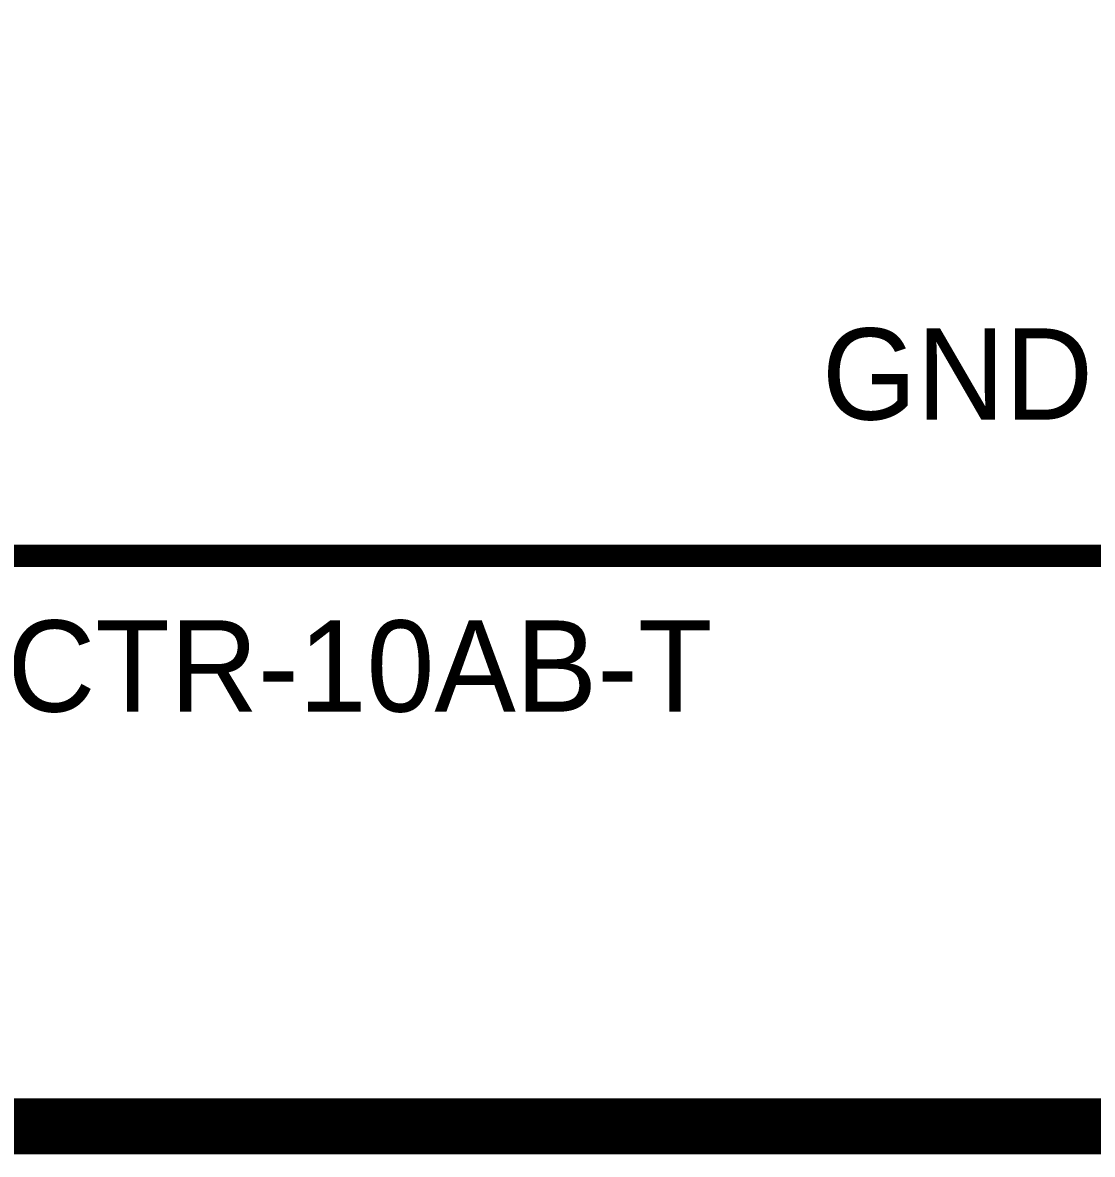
# Model space of a CAD drawing. Header units: inches. Extents: x -11.7 to 11.5, y 0 to 7.6.
# Drawn here: x 5.617 to 6.18, y 1.985 to 2.581 of the extents above; entities that cross this region are included whole.
import ezdxf

# ---------------------------------------------------------------- set-up
doc = ezdxf.new("R2010")
doc.units = ezdxf.units.IN
doc.header["$MEASUREMENT"] = 0
doc.layers.add('Sheet', color=255, linetype='Continuous')

msp = doc.modelspace()

# ---------------------------------------------------------------- linework, layer by layer
at = {"layer": 'Sheet'}
for points in [[(4.20061, 4.09976, 0.0295, 0.0295, 0), (8.89918, 4.09976, 0.0295, 0.0295, 0), (8.89918, 1.99992, 0.0295, 0.0295, 0), (4.20061, 1.99992, 0.0295, 0.0295, 0), (4.20061, 4.09976, 0.0295, 0.0295, 0)], [(5.30033, 3.09995, 0.0118, 0.0118, 0), (6.29986, 3.09995, 0.0118, 0.0118, 0), (6.29986, 2.29998, 0.0118, 0.0118, 0), (5.30033, 2.29998, 0.0118, 0.0118, 0), (5.30033, 3.09995, 0.0118, 0.0118, 0)], [(5.30033, 3.09995, 0.0039, 0.0039, 0), (5.30033, 2.29998, 0.0039, 0.0039, 0), (6.29986, 2.29998, 0.0039, 0.0039, 0), (6.29986, 3.09995, 0.0039, 0.0039, 0), (5.30033, 3.09995, 0.0039, 0.0039, 0), (5.30033, 3.09995, 0.0039, 0.0039, 0)]]:
    msp.add_lwpolyline(points, format="xyseb", close=True, dxfattribs=at)

# ---------------------------------------------------------------- texts
for s, height, p in [('GND', 0.04801, (6.03798, 2.3717)), ('ACS724LLCTR-10AB-T', 0.0480101, (5.29883, 2.21807))]:
    msp.add_text(s, height=height, dxfattribs=at).set_placement(p)

doc.saveas('drawing.dxf')
